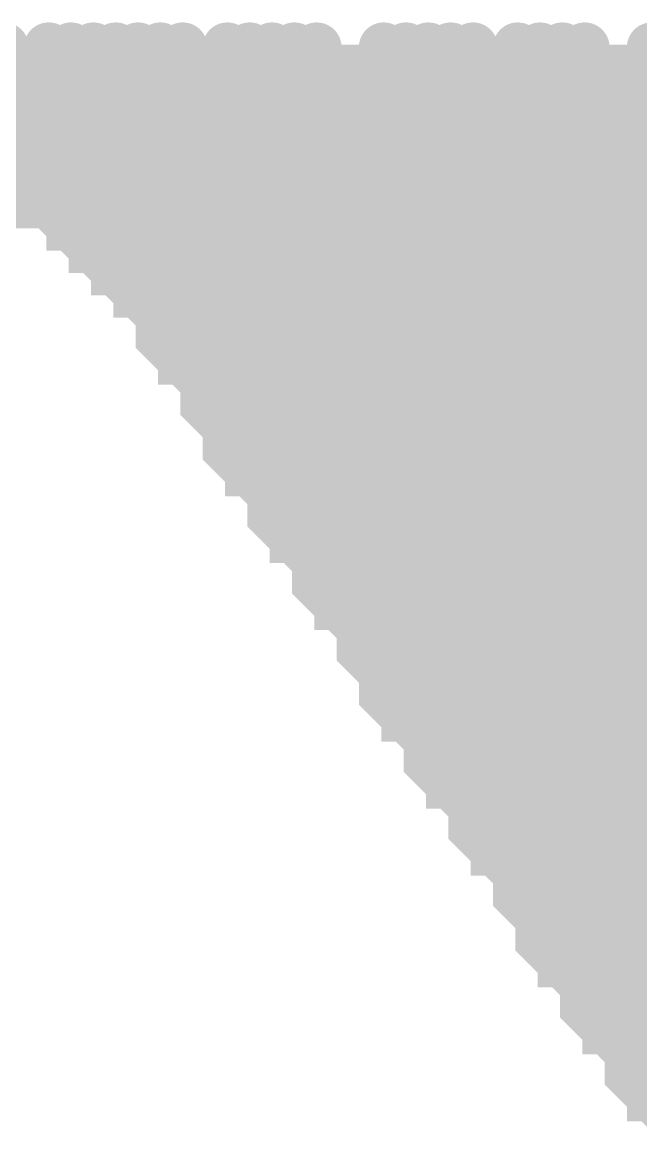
# Model space of a CAD drawing. Extents: x -0.1 to 65.1, y -1.2 to 30.1.
# Drawn here: x 31.274 to 31.59, y 6.459 to 7.033 of the extents above; entities that cross this region are included whole.
import ezdxf

# ---------------------------------------------------------------- set-up
doc = ezdxf.new("R2010")
doc.units = 0
doc.header["$MEASUREMENT"] = 0
doc.layers.get('0').update_dxf_attribs({"linetype": 'CONTINUOUS'})
doc.layers.add('2D_LINE_126', color=7, linetype='CONTINUOUS')

# ---------------------------------------------------------------- blocks, each defined once
blk = doc.blocks.new('SMOOTH_0$0254')
at = {"const_width": 0.0127}
blk.add_lwpolyline([(-0.00635, 0, 1), (0.00635, 0, 1)], format="xyb", close=True, dxfattribs=at)
blk = doc.blocks.new('DRAWING_63')
at = {"layer": '2D_LINE_126', "const_width": 0.0254}
for points in [[(0.9144, -0.48006), (0.9144, -0.49149), (0.9144, -0.50292), (0.9144, -0.51435), (0.9144, -0.52578), (0.9144, -0.53721), (0.9144, -0.54864), (0.92583, -0.56007), (0.93726, -0.56007), (0.94869, -0.5715), (0.96012, -0.58293), (0.97155, -0.59436), (0.98298, -0.60579), (0.99441, -0.61722), (1.00584, -0.61722), (1.01727, -0.61722), (1.0287, -0.61722), (1.04013, -0.61722), (1.05156, -0.61722), (1.06299, -0.61722), (1.07442, -0.61722), (1.08585, -0.61722), (1.09728, -0.61722), (1.10871, -0.61722), (1.12014, -0.61722), (1.13157, -0.61722), (1.143, -0.61722), (1.15443, -0.61722), (1.16586, -0.61722), (1.17729, -0.61722), (1.18872, -0.61722), (1.20015, -0.61722), (1.21158, -0.61722), (1.22301, -0.61722), (1.23444, -0.61722), (1.24587, -0.61722), (1.2573, -0.61722)], [(0.92583, -0.56007), (0.92583, -0.54864), (0.92583, -0.53721), (0.92583, -0.52578), (0.92583, -0.51435), (0.92583, -0.50292), (0.92583, -0.49149), (0.92583, -0.48006)], [(0.93726, -0.48006), (0.93726, -0.49149), (0.93726, -0.50292), (0.93726, -0.51435), (0.93726, -0.52578), (0.93726, -0.53721), (0.93726, -0.54864), (0.93726, -0.56007), (0.94869, -0.56007), (0.96012, -0.56007), (0.97155, -0.56007), (0.98298, -0.56007), (0.99441, -0.56007), (1.00584, -0.56007), (1.01727, -0.56007), (1.0287, -0.56007), (1.04013, -0.56007), (1.05156, -0.56007), (1.06299, -0.56007), (1.07442, -0.56007), (1.08585, -0.56007), (1.09728, -0.56007), (1.10871, -0.56007), (1.12014, -0.56007), (1.13157, -0.56007), (1.143, -0.56007), (1.15443, -0.56007), (1.16586, -0.56007), (1.17729, -0.56007), (1.18872, -0.56007), (1.20015, -0.56007), (1.21158, -0.56007), (1.22301, -0.56007), (1.23444, -0.56007), (1.24587, -0.56007), (1.2573, -0.56007)], [(0.94869, -0.48006), (0.94869, -0.49149), (0.94869, -0.50292), (0.94869, -0.51435), (0.94869, -0.52578), (0.94869, -0.53721), (0.94869, -0.54864), (0.94869, -0.56007), (0.94869, -0.5715), (0.96012, -0.5715), (0.97155, -0.5715), (0.98298, -0.5715), (0.99441, -0.5715), (1.00584, -0.5715), (1.01727, -0.5715), (1.0287, -0.5715), (1.04013, -0.5715), (1.05156, -0.5715), (1.06299, -0.5715), (1.07442, -0.5715), (1.08585, -0.5715), (1.09728, -0.5715), (1.10871, -0.5715), (1.12014, -0.5715), (1.13157, -0.5715), (1.143, -0.5715), (1.15443, -0.5715), (1.16586, -0.5715), (1.17729, -0.5715), (1.18872, -0.5715), (1.20015, -0.5715), (1.21158, -0.5715), (1.22301, -0.5715), (1.23444, -0.5715), (1.24587, -0.5715), (1.2573, -0.5715)], [(0.96012, -0.48006), (0.96012, -0.49149), (0.96012, -0.50292), (0.96012, -0.51435), (0.96012, -0.52578), (0.96012, -0.53721), (0.96012, -0.54864), (0.96012, -0.56007), (0.96012, -0.5715), (0.96012, -0.58293), (0.97155, -0.58293), (0.98298, -0.58293), (0.99441, -0.58293), (1.00584, -0.58293), (1.01727, -0.58293), (1.0287, -0.58293), (1.04013, -0.58293), (1.05156, -0.58293), (1.06299, -0.58293), (1.07442, -0.58293), (1.08585, -0.58293), (1.09728, -0.58293), (1.10871, -0.58293), (1.12014, -0.58293), (1.13157, -0.58293), (1.143, -0.58293), (1.15443, -0.58293), (1.16586, -0.58293), (1.17729, -0.58293), (1.18872, -0.58293), (1.20015, -0.58293), (1.21158, -0.58293), (1.22301, -0.58293), (1.23444, -0.58293), (1.24587, -0.58293), (1.2573, -0.58293)], [(0.97155, -0.48006), (0.97155, -0.49149), (0.97155, -0.50292), (0.97155, -0.51435), (0.97155, -0.52578), (0.97155, -0.53721), (0.97155, -0.54864), (0.97155, -0.56007), (0.97155, -0.5715), (0.97155, -0.58293), (0.97155, -0.59436), (0.98298, -0.59436), (0.99441, -0.59436), (1.00584, -0.59436), (1.01727, -0.59436), (1.0287, -0.59436), (1.04013, -0.59436), (1.05156, -0.59436), (1.06299, -0.59436), (1.07442, -0.59436), (1.08585, -0.59436), (1.09728, -0.59436), (1.10871, -0.59436), (1.12014, -0.59436), (1.13157, -0.59436), (1.143, -0.59436), (1.15443, -0.59436), (1.16586, -0.59436), (1.17729, -0.59436), (1.18872, -0.59436), (1.20015, -0.59436), (1.21158, -0.59436), (1.22301, -0.59436), (1.23444, -0.59436), (1.24587, -0.59436), (1.2573, -0.59436)], [(0.98298, -0.48006), (0.98298, -0.49149), (0.98298, -0.50292), (0.98298, -0.51435), (0.98298, -0.52578), (0.98298, -0.53721), (0.98298, -0.54864), (0.98298, -0.56007), (0.98298, -0.5715), (0.98298, -0.58293), (0.98298, -0.59436), (0.98298, -0.60579), (0.99441, -0.60579), (1.00584, -0.60579), (1.01727, -0.60579), (1.0287, -0.60579), (1.04013, -0.60579), (1.05156, -0.60579), (1.06299, -0.60579), (1.07442, -0.60579), (1.08585, -0.60579), (1.09728, -0.60579), (1.10871, -0.60579), (1.12014, -0.60579), (1.13157, -0.60579), (1.143, -0.60579), (1.15443, -0.60579), (1.16586, -0.60579), (1.17729, -0.60579), (1.18872, -0.60579), (1.20015, -0.60579), (1.21158, -0.60579), (1.22301, -0.60579), (1.23444, -0.60579), (1.24587, -0.60579), (1.2573, -0.60579)], [(0.99441, -0.62865), (1.00584, -0.62865), (1.01727, -0.62865), (1.0287, -0.62865), (1.04013, -0.62865), (1.05156, -0.62865), (1.06299, -0.62865), (1.07442, -0.62865), (1.08585, -0.62865), (1.09728, -0.62865), (1.10871, -0.62865), (1.12014, -0.62865), (1.13157, -0.62865), (1.143, -0.62865), (1.15443, -0.62865), (1.16586, -0.62865), (1.17729, -0.62865), (1.18872, -0.62865), (1.20015, -0.62865), (1.21158, -0.62865), (1.22301, -0.62865), (1.23444, -0.62865), (1.24587, -0.62865), (1.2573, -0.62865)], [(0.99441, -0.48006), (0.99441, -0.49149), (0.99441, -0.50292), (0.99441, -0.51435), (0.99441, -0.52578), (0.99441, -0.53721), (0.99441, -0.54864), (0.99441, -0.56007), (0.99441, -0.5715), (0.99441, -0.58293), (0.99441, -0.59436), (0.99441, -0.60579), (0.99441, -0.61722), (0.99441, -0.62865), (1.00584, -0.64008), (1.01727, -0.65151), (1.0287, -0.65151), (1.04013, -0.65151), (1.05156, -0.65151), (1.06299, -0.65151), (1.07442, -0.65151), (1.08585, -0.65151), (1.09728, -0.65151), (1.10871, -0.65151), (1.12014, -0.65151), (1.13157, -0.65151), (1.143, -0.65151), (1.15443, -0.65151), (1.16586, -0.65151), (1.17729, -0.65151), (1.18872, -0.65151), (1.20015, -0.65151), (1.21158, -0.65151), (1.22301, -0.65151), (1.23444, -0.65151), (1.24587, -0.65151), (1.2573, -0.65151)], [(1.00584, -0.48006), (1.00584, -0.49149), (1.00584, -0.50292), (1.00584, -0.51435), (1.00584, -0.52578), (1.00584, -0.53721), (1.00584, -0.54864), (1.00584, -0.56007), (1.00584, -0.5715), (1.00584, -0.58293), (1.00584, -0.59436), (1.00584, -0.60579), (1.00584, -0.61722), (1.00584, -0.62865), (1.00584, -0.64008), (1.01727, -0.64008), (1.0287, -0.64008), (1.04013, -0.64008), (1.05156, -0.64008), (1.06299, -0.64008), (1.07442, -0.64008), (1.08585, -0.64008), (1.09728, -0.64008), (1.10871, -0.64008), (1.12014, -0.64008), (1.13157, -0.64008), (1.143, -0.64008), (1.15443, -0.64008), (1.16586, -0.64008), (1.17729, -0.64008), (1.18872, -0.64008), (1.20015, -0.64008), (1.21158, -0.64008), (1.22301, -0.64008), (1.23444, -0.64008), (1.24587, -0.64008), (1.2573, -0.64008)], [(1.01727, -0.66294), (1.0287, -0.66294), (1.04013, -0.66294), (1.05156, -0.66294), (1.06299, -0.66294), (1.07442, -0.66294), (1.08585, -0.66294), (1.09728, -0.66294), (1.10871, -0.66294), (1.12014, -0.66294), (1.13157, -0.66294), (1.143, -0.66294), (1.15443, -0.66294), (1.16586, -0.66294), (1.17729, -0.66294), (1.18872, -0.66294), (1.20015, -0.66294), (1.21158, -0.66294), (1.22301, -0.66294), (1.23444, -0.66294), (1.24587, -0.66294), (1.2573, -0.66294)], [(1.2573, -0.67437), (1.24587, -0.67437), (1.23444, -0.67437), (1.22301, -0.67437), (1.21158, -0.67437), (1.20015, -0.67437), (1.18872, -0.67437), (1.17729, -0.67437), (1.16586, -0.67437), (1.15443, -0.67437), (1.143, -0.67437), (1.13157, -0.67437), (1.12014, -0.67437), (1.10871, -0.67437), (1.09728, -0.67437), (1.08585, -0.67437), (1.07442, -0.67437), (1.06299, -0.67437), (1.05156, -0.67437), (1.04013, -0.67437), (1.0287, -0.67437), (1.01727, -0.66294), (1.01727, -0.65151), (1.01727, -0.64008), (1.01727, -0.62865), (1.01727, -0.61722), (1.01727, -0.60579), (1.01727, -0.59436), (1.01727, -0.58293), (1.01727, -0.5715), (1.01727, -0.56007), (1.01727, -0.54864), (1.01727, -0.53721), (1.01727, -0.52578), (1.01727, -0.51435), (1.01727, -0.50292), (1.01727, -0.49149), (1.01727, -0.48006)], [(1.0287, -0.6858), (1.04013, -0.6858), (1.05156, -0.6858), (1.06299, -0.6858), (1.07442, -0.6858), (1.08585, -0.6858), (1.09728, -0.6858), (1.10871, -0.6858), (1.12014, -0.6858), (1.13157, -0.6858), (1.143, -0.6858), (1.15443, -0.6858), (1.16586, -0.6858), (1.17729, -0.6858), (1.18872, -0.6858), (1.20015, -0.6858), (1.21158, -0.6858), (1.22301, -0.6858), (1.23444, -0.6858), (1.24587, -0.6858), (1.2573, -0.6858)], [(1.0287, -0.48006), (1.0287, -0.49149), (1.0287, -0.50292), (1.0287, -0.51435), (1.0287, -0.52578), (1.0287, -0.53721), (1.0287, -0.54864), (1.0287, -0.56007), (1.0287, -0.5715), (1.0287, -0.58293), (1.0287, -0.59436), (1.0287, -0.60579), (1.0287, -0.61722), (1.0287, -0.62865), (1.0287, -0.64008), (1.0287, -0.65151), (1.0287, -0.66294), (1.0287, -0.67437), (1.0287, -0.6858), (1.04013, -0.69723), (1.05156, -0.70866), (1.06299, -0.70866), (1.07442, -0.70866), (1.08585, -0.70866), (1.09728, -0.70866), (1.10871, -0.70866), (1.12014, -0.70866), (1.13157, -0.70866), (1.143, -0.70866), (1.15443, -0.70866), (1.16586, -0.70866), (1.17729, -0.70866), (1.18872, -0.70866), (1.20015, -0.70866), (1.21158, -0.70866), (1.22301, -0.70866), (1.23444, -0.70866), (1.24587, -0.70866), (1.2573, -0.70866)], [(1.04013, -0.48006), (1.04013, -0.49149), (1.04013, -0.50292), (1.04013, -0.51435), (1.04013, -0.52578), (1.04013, -0.53721), (1.04013, -0.54864), (1.04013, -0.56007), (1.04013, -0.5715), (1.04013, -0.58293), (1.04013, -0.59436), (1.04013, -0.60579), (1.04013, -0.61722), (1.04013, -0.62865), (1.04013, -0.64008), (1.04013, -0.65151), (1.04013, -0.66294), (1.04013, -0.67437), (1.04013, -0.6858), (1.04013, -0.69723), (1.05156, -0.69723), (1.06299, -0.69723), (1.07442, -0.69723), (1.08585, -0.69723), (1.09728, -0.69723), (1.10871, -0.69723), (1.12014, -0.69723), (1.13157, -0.69723), (1.143, -0.69723), (1.15443, -0.69723), (1.16586, -0.69723), (1.17729, -0.69723), (1.18872, -0.69723), (1.20015, -0.69723), (1.21158, -0.69723), (1.22301, -0.69723), (1.23444, -0.69723), (1.24587, -0.69723), (1.2573, -0.69723)], [(1.05156, -0.48006), (1.05156, -0.49149), (1.05156, -0.50292), (1.05156, -0.51435), (1.05156, -0.52578), (1.05156, -0.53721), (1.05156, -0.54864), (1.05156, -0.56007), (1.05156, -0.5715), (1.05156, -0.58293), (1.05156, -0.59436), (1.05156, -0.60579), (1.05156, -0.61722), (1.05156, -0.62865), (1.05156, -0.64008), (1.05156, -0.65151), (1.05156, -0.66294), (1.05156, -0.67437), (1.05156, -0.6858), (1.05156, -0.69723), (1.05156, -0.70866), (1.05156, -0.72009), (1.06299, -0.73152), (1.07442, -0.74295), (1.08585, -0.74295), (1.09728, -0.74295), (1.10871, -0.74295), (1.12014, -0.74295), (1.13157, -0.74295), (1.143, -0.74295), (1.15443, -0.74295), (1.16586, -0.74295), (1.17729, -0.74295), (1.18872, -0.74295), (1.20015, -0.74295), (1.21158, -0.74295), (1.22301, -0.74295), (1.23444, -0.74295), (1.24587, -0.74295), (1.2573, -0.74295)], [(1.06299, -0.48006), (1.06299, -0.49149), (1.06299, -0.50292), (1.06299, -0.51435), (1.06299, -0.52578), (1.06299, -0.53721), (1.06299, -0.54864), (1.06299, -0.56007), (1.06299, -0.5715), (1.06299, -0.58293), (1.06299, -0.59436), (1.06299, -0.60579), (1.06299, -0.61722), (1.06299, -0.62865), (1.06299, -0.64008), (1.06299, -0.65151), (1.06299, -0.66294), (1.06299, -0.67437), (1.06299, -0.6858), (1.06299, -0.69723), (1.06299, -0.70866), (1.06299, -0.72009), (1.06299, -0.73152), (1.07442, -0.73152), (1.08585, -0.73152), (1.09728, -0.73152), (1.10871, -0.73152), (1.12014, -0.73152), (1.13157, -0.73152), (1.143, -0.73152), (1.15443, -0.73152), (1.16586, -0.73152), (1.17729, -0.73152), (1.18872, -0.73152), (1.20015, -0.73152), (1.21158, -0.73152), (1.22301, -0.73152), (1.23444, -0.73152), (1.24587, -0.73152), (1.2573, -0.73152)], [(1.07442, -0.75438), (1.08585, -0.75438), (1.09728, -0.75438), (1.10871, -0.75438), (1.12014, -0.75438), (1.13157, -0.75438), (1.143, -0.75438), (1.15443, -0.75438), (1.16586, -0.75438), (1.17729, -0.75438), (1.18872, -0.75438), (1.20015, -0.75438), (1.21158, -0.75438), (1.22301, -0.75438), (1.23444, -0.75438), (1.24587, -0.75438), (1.2573, -0.75438)], [(1.07442, -0.48006), (1.07442, -0.49149), (1.07442, -0.50292), (1.07442, -0.51435), (1.07442, -0.52578), (1.07442, -0.53721), (1.07442, -0.54864), (1.07442, -0.56007), (1.07442, -0.5715), (1.07442, -0.58293), (1.07442, -0.59436), (1.07442, -0.60579), (1.07442, -0.61722), (1.07442, -0.62865), (1.07442, -0.64008), (1.07442, -0.65151), (1.07442, -0.66294), (1.07442, -0.67437), (1.07442, -0.6858), (1.07442, -0.69723), (1.07442, -0.70866), (1.07442, -0.72009), (1.07442, -0.73152), (1.07442, -0.74295), (1.07442, -0.75438), (1.08585, -0.76581), (1.09728, -0.77724), (1.10871, -0.77724), (1.12014, -0.77724), (1.13157, -0.77724), (1.143, -0.77724), (1.15443, -0.77724), (1.16586, -0.77724), (1.17729, -0.77724), (1.18872, -0.77724), (1.20015, -0.77724), (1.21158, -0.77724), (1.22301, -0.77724), (1.23444, -0.77724), (1.24587, -0.77724), (1.2573, -0.77724)], [(1.2573, -0.76581), (1.24587, -0.76581), (1.23444, -0.76581), (1.22301, -0.76581), (1.21158, -0.76581), (1.20015, -0.76581), (1.18872, -0.76581), (1.17729, -0.76581), (1.16586, -0.76581), (1.15443, -0.76581), (1.143, -0.76581), (1.13157, -0.76581), (1.12014, -0.76581), (1.10871, -0.76581), (1.09728, -0.76581), (1.08585, -0.76581), (1.08585, -0.75438), (1.08585, -0.74295), (1.08585, -0.73152), (1.08585, -0.72009), (1.08585, -0.70866), (1.08585, -0.69723), (1.08585, -0.6858), (1.08585, -0.67437), (1.08585, -0.66294), (1.08585, -0.65151), (1.08585, -0.64008), (1.08585, -0.62865), (1.08585, -0.61722), (1.08585, -0.60579), (1.08585, -0.59436), (1.08585, -0.58293), (1.08585, -0.5715), (1.08585, -0.56007), (1.08585, -0.54864), (1.08585, -0.53721), (1.08585, -0.52578), (1.08585, -0.51435), (1.08585, -0.50292), (1.08585, -0.49149), (1.08585, -0.48006)], [(1.09728, -0.78867), (1.10871, -0.78867), (1.12014, -0.78867), (1.13157, -0.78867), (1.143, -0.78867), (1.15443, -0.78867), (1.16586, -0.78867), (1.17729, -0.78867), (1.18872, -0.78867), (1.20015, -0.78867), (1.21158, -0.78867), (1.22301, -0.78867), (1.23444, -0.78867), (1.24587, -0.78867), (1.2573, -0.78867)], [(1.2573, -0.8001), (1.24587, -0.8001), (1.23444, -0.8001), (1.22301, -0.8001), (1.21158, -0.8001), (1.20015, -0.8001), (1.18872, -0.8001), (1.17729, -0.8001), (1.16586, -0.8001), (1.15443, -0.8001), (1.143, -0.8001), (1.13157, -0.8001), (1.12014, -0.8001), (1.10871, -0.8001), (1.09728, -0.78867), (1.09728, -0.77724), (1.09728, -0.76581), (1.09728, -0.75438), (1.09728, -0.74295), (1.09728, -0.73152), (1.09728, -0.72009), (1.09728, -0.70866), (1.09728, -0.69723), (1.09728, -0.6858), (1.09728, -0.67437), (1.09728, -0.66294), (1.09728, -0.65151), (1.09728, -0.64008), (1.09728, -0.62865), (1.09728, -0.61722), (1.09728, -0.60579), (1.09728, -0.59436), (1.09728, -0.58293), (1.09728, -0.5715), (1.09728, -0.56007), (1.09728, -0.54864), (1.09728, -0.53721), (1.09728, -0.52578), (1.09728, -0.51435), (1.09728, -0.50292), (1.09728, -0.49149), (1.09728, -0.48006)], [(1.10871, -0.81153), (1.12014, -0.81153), (1.13157, -0.81153), (1.143, -0.81153), (1.15443, -0.81153), (1.16586, -0.81153), (1.17729, -0.81153), (1.18872, -0.81153), (1.20015, -0.81153), (1.21158, -0.81153), (1.22301, -0.81153), (1.23444, -0.81153), (1.24587, -0.81153), (1.2573, -0.81153)], [(1.10871, -0.48006), (1.10871, -0.49149), (1.10871, -0.50292), (1.10871, -0.51435), (1.10871, -0.52578), (1.10871, -0.53721), (1.10871, -0.54864), (1.10871, -0.56007), (1.10871, -0.5715), (1.10871, -0.58293), (1.10871, -0.59436), (1.10871, -0.60579), (1.10871, -0.61722), (1.10871, -0.62865), (1.10871, -0.64008), (1.10871, -0.65151), (1.10871, -0.66294), (1.10871, -0.67437), (1.10871, -0.6858), (1.10871, -0.69723), (1.10871, -0.70866), (1.10871, -0.72009), (1.10871, -0.73152), (1.10871, -0.74295), (1.10871, -0.75438), (1.10871, -0.76581), (1.10871, -0.77724), (1.10871, -0.78867), (1.10871, -0.8001), (1.10871, -0.81153), (1.12014, -0.82296), (1.13157, -0.83439), (1.143, -0.83439), (1.15443, -0.83439), (1.16586, -0.83439), (1.17729, -0.83439), (1.18872, -0.83439), (1.20015, -0.83439), (1.21158, -0.83439), (1.22301, -0.83439), (1.23444, -0.83439), (1.24587, -0.83439), (1.2573, -0.83439)], [(1.12014, -0.48006), (1.12014, -0.49149), (1.12014, -0.50292), (1.12014, -0.51435), (1.12014, -0.52578), (1.12014, -0.53721), (1.12014, -0.54864), (1.12014, -0.56007), (1.12014, -0.5715), (1.12014, -0.58293), (1.12014, -0.59436), (1.12014, -0.60579), (1.12014, -0.61722), (1.12014, -0.62865), (1.12014, -0.64008), (1.12014, -0.65151), (1.12014, -0.66294), (1.12014, -0.67437), (1.12014, -0.6858), (1.12014, -0.69723), (1.12014, -0.70866), (1.12014, -0.72009), (1.12014, -0.73152), (1.12014, -0.74295), (1.12014, -0.75438), (1.12014, -0.76581), (1.12014, -0.77724), (1.12014, -0.78867), (1.12014, -0.8001), (1.12014, -0.81153), (1.12014, -0.82296), (1.13157, -0.82296), (1.143, -0.82296), (1.15443, -0.82296), (1.16586, -0.82296), (1.17729, -0.82296), (1.18872, -0.82296), (1.20015, -0.82296), (1.21158, -0.82296), (1.22301, -0.82296), (1.23444, -0.82296), (1.24587, -0.82296), (1.2573, -0.82296)], [(1.13157, -0.48006), (1.13157, -0.49149), (1.13157, -0.50292), (1.13157, -0.51435), (1.13157, -0.52578), (1.13157, -0.53721), (1.13157, -0.54864), (1.13157, -0.56007), (1.13157, -0.5715), (1.13157, -0.58293), (1.13157, -0.59436), (1.13157, -0.60579), (1.13157, -0.61722), (1.13157, -0.62865), (1.13157, -0.64008), (1.13157, -0.65151), (1.13157, -0.66294), (1.13157, -0.67437), (1.13157, -0.6858), (1.13157, -0.69723), (1.13157, -0.70866), (1.13157, -0.72009), (1.13157, -0.73152), (1.13157, -0.74295), (1.13157, -0.75438), (1.13157, -0.76581), (1.13157, -0.77724), (1.13157, -0.78867), (1.13157, -0.8001), (1.13157, -0.81153), (1.13157, -0.82296), (1.13157, -0.83439), (1.13157, -0.84582), (1.143, -0.85725), (1.15443, -0.86868), (1.16586, -0.86868), (1.17729, -0.86868), (1.18872, -0.86868), (1.20015, -0.86868), (1.21158, -0.86868), (1.22301, -0.86868), (1.23444, -0.86868), (1.24587, -0.86868), (1.2573, -0.86868)], [(1.143, -0.48006), (1.143, -0.49149), (1.143, -0.50292), (1.143, -0.51435), (1.143, -0.52578), (1.143, -0.53721), (1.143, -0.54864), (1.143, -0.56007), (1.143, -0.5715), (1.143, -0.58293), (1.143, -0.59436), (1.143, -0.60579), (1.143, -0.61722), (1.143, -0.62865), (1.143, -0.64008), (1.143, -0.65151), (1.143, -0.66294), (1.143, -0.67437), (1.143, -0.6858), (1.143, -0.69723), (1.143, -0.70866), (1.143, -0.72009), (1.143, -0.73152), (1.143, -0.74295), (1.143, -0.75438), (1.143, -0.76581), (1.143, -0.77724), (1.143, -0.78867), (1.143, -0.8001), (1.143, -0.81153), (1.143, -0.82296), (1.143, -0.83439), (1.143, -0.84582), (1.143, -0.85725), (1.15443, -0.85725), (1.16586, -0.85725), (1.17729, -0.85725), (1.18872, -0.85725), (1.20015, -0.85725), (1.21158, -0.85725), (1.22301, -0.85725), (1.23444, -0.85725), (1.24587, -0.85725), (1.2573, -0.85725)], [(1.15443, -0.88011), (1.16586, -0.88011), (1.17729, -0.88011), (1.18872, -0.88011), (1.20015, -0.88011), (1.21158, -0.88011), (1.22301, -0.88011), (1.23444, -0.88011), (1.24587, -0.88011), (1.2573, -0.88011)], [(1.15443, -0.48006), (1.15443, -0.49149), (1.15443, -0.50292), (1.15443, -0.51435), (1.15443, -0.52578), (1.15443, -0.53721), (1.15443, -0.54864), (1.15443, -0.56007), (1.15443, -0.5715), (1.15443, -0.58293), (1.15443, -0.59436), (1.15443, -0.60579), (1.15443, -0.61722), (1.15443, -0.62865), (1.15443, -0.64008), (1.15443, -0.65151), (1.15443, -0.66294), (1.15443, -0.67437), (1.15443, -0.6858), (1.15443, -0.69723), (1.15443, -0.70866), (1.15443, -0.72009), (1.15443, -0.73152), (1.15443, -0.74295), (1.15443, -0.75438), (1.15443, -0.76581), (1.15443, -0.77724), (1.15443, -0.78867), (1.15443, -0.8001), (1.15443, -0.81153), (1.15443, -0.82296), (1.15443, -0.83439), (1.15443, -0.84582), (1.15443, -0.85725), (1.15443, -0.86868), (1.15443, -0.88011), (1.16586, -0.89154), (1.17729, -0.90297), (1.18872, -0.90297), (1.20015, -0.90297), (1.21158, -0.90297), (1.22301, -0.90297), (1.23444, -0.90297), (1.24587, -0.90297), (1.2573, -0.90297)], [(1.2573, -0.89154), (1.24587, -0.89154), (1.23444, -0.89154), (1.22301, -0.89154), (1.21158, -0.89154), (1.20015, -0.89154), (1.18872, -0.89154), (1.17729, -0.89154), (1.16586, -0.89154), (1.16586, -0.88011), (1.16586, -0.86868), (1.16586, -0.85725), (1.16586, -0.84582), (1.16586, -0.83439), (1.16586, -0.82296), (1.16586, -0.81153), (1.16586, -0.8001), (1.16586, -0.78867), (1.16586, -0.77724), (1.16586, -0.76581), (1.16586, -0.75438), (1.16586, -0.74295), (1.16586, -0.73152), (1.16586, -0.72009), (1.16586, -0.70866), (1.16586, -0.69723), (1.16586, -0.6858), (1.16586, -0.67437), (1.16586, -0.66294), (1.16586, -0.65151), (1.16586, -0.64008), (1.16586, -0.62865), (1.16586, -0.61722), (1.16586, -0.60579), (1.16586, -0.59436), (1.16586, -0.58293), (1.16586, -0.5715), (1.16586, -0.56007), (1.16586, -0.54864), (1.16586, -0.53721), (1.16586, -0.52578), (1.16586, -0.51435), (1.16586, -0.50292), (1.16586, -0.49149), (1.16586, -0.48006)], [(1.17729, -0.9144), (1.18872, -0.9144), (1.20015, -0.9144), (1.21158, -0.9144), (1.22301, -0.9144), (1.23444, -0.9144), (1.24587, -0.9144), (1.2573, -0.9144)], [(1.17729, -0.48006), (1.17729, -0.49149), (1.17729, -0.50292), (1.17729, -0.51435), (1.17729, -0.52578), (1.17729, -0.53721), (1.17729, -0.54864), (1.17729, -0.56007), (1.17729, -0.5715), (1.17729, -0.58293), (1.17729, -0.59436), (1.17729, -0.60579), (1.17729, -0.61722), (1.17729, -0.62865), (1.17729, -0.64008), (1.17729, -0.65151), (1.17729, -0.66294), (1.17729, -0.67437), (1.17729, -0.6858), (1.17729, -0.69723), (1.17729, -0.70866), (1.17729, -0.72009), (1.17729, -0.73152), (1.17729, -0.74295), (1.17729, -0.75438), (1.17729, -0.76581), (1.17729, -0.77724), (1.17729, -0.78867), (1.17729, -0.8001), (1.17729, -0.81153), (1.17729, -0.82296), (1.17729, -0.83439), (1.17729, -0.84582), (1.17729, -0.85725), (1.17729, -0.86868), (1.17729, -0.88011), (1.17729, -0.89154), (1.17729, -0.90297), (1.17729, -0.9144), (1.18872, -0.92583), (1.20015, -0.92583), (1.21158, -0.92583), (1.22301, -0.92583), (1.23444, -0.92583), (1.24587, -0.92583), (1.2573, -0.92583)], [(1.18872, -0.48006), (1.18872, -0.49149), (1.18872, -0.50292), (1.18872, -0.51435), (1.18872, -0.52578), (1.18872, -0.53721), (1.18872, -0.54864), (1.18872, -0.56007), (1.18872, -0.5715), (1.18872, -0.58293), (1.18872, -0.59436), (1.18872, -0.60579), (1.18872, -0.61722), (1.18872, -0.62865), (1.18872, -0.64008), (1.18872, -0.65151), (1.18872, -0.66294), (1.18872, -0.67437), (1.18872, -0.6858), (1.18872, -0.69723), (1.18872, -0.70866), (1.18872, -0.72009), (1.18872, -0.73152), (1.18872, -0.74295), (1.18872, -0.75438), (1.18872, -0.76581), (1.18872, -0.77724), (1.18872, -0.78867), (1.18872, -0.8001), (1.18872, -0.81153), (1.18872, -0.82296), (1.18872, -0.83439), (1.18872, -0.84582), (1.18872, -0.85725), (1.18872, -0.86868), (1.18872, -0.88011), (1.18872, -0.89154), (1.18872, -0.90297), (1.18872, -0.9144), (1.18872, -0.92583), (1.18872, -0.93726), (1.20015, -0.94869), (1.21158, -0.96012), (1.22301, -0.96012), (1.23444, -0.96012), (1.24587, -0.96012), (1.2573, -0.96012)], [(1.20015, -0.48006), (1.20015, -0.49149), (1.20015, -0.50292), (1.20015, -0.51435), (1.20015, -0.52578), (1.20015, -0.53721), (1.20015, -0.54864), (1.20015, -0.56007), (1.20015, -0.5715), (1.20015, -0.58293), (1.20015, -0.59436), (1.20015, -0.60579), (1.20015, -0.61722), (1.20015, -0.62865), (1.20015, -0.64008), (1.20015, -0.65151), (1.20015, -0.66294), (1.20015, -0.67437), (1.20015, -0.6858), (1.20015, -0.69723), (1.20015, -0.70866), (1.20015, -0.72009), (1.20015, -0.73152), (1.20015, -0.74295), (1.20015, -0.75438), (1.20015, -0.76581), (1.20015, -0.77724), (1.20015, -0.78867), (1.20015, -0.8001), (1.20015, -0.81153), (1.20015, -0.82296), (1.20015, -0.83439), (1.20015, -0.84582), (1.20015, -0.85725), (1.20015, -0.86868), (1.20015, -0.88011), (1.20015, -0.89154), (1.20015, -0.90297), (1.20015, -0.9144), (1.20015, -0.92583), (1.20015, -0.93726), (1.20015, -0.94869), (1.21158, -0.94869), (1.22301, -0.94869), (1.23444, -0.94869), (1.24587, -0.94869), (1.2573, -0.94869)], [(1.21158, -0.97155), (1.22301, -0.97155), (1.23444, -0.97155), (1.24587, -0.97155), (1.2573, -0.97155)], [(1.21158, -0.48006), (1.21158, -0.49149), (1.21158, -0.50292), (1.21158, -0.51435), (1.21158, -0.52578), (1.21158, -0.53721), (1.21158, -0.54864), (1.21158, -0.56007), (1.21158, -0.5715), (1.21158, -0.58293), (1.21158, -0.59436), (1.21158, -0.60579), (1.21158, -0.61722), (1.21158, -0.62865), (1.21158, -0.64008), (1.21158, -0.65151), (1.21158, -0.66294), (1.21158, -0.67437), (1.21158, -0.6858), (1.21158, -0.69723), (1.21158, -0.70866), (1.21158, -0.72009), (1.21158, -0.73152), (1.21158, -0.74295), (1.21158, -0.75438), (1.21158, -0.76581), (1.21158, -0.77724), (1.21158, -0.78867), (1.21158, -0.8001), (1.21158, -0.81153), (1.21158, -0.82296), (1.21158, -0.83439), (1.21158, -0.84582), (1.21158, -0.85725), (1.21158, -0.86868), (1.21158, -0.88011), (1.21158, -0.89154), (1.21158, -0.90297), (1.21158, -0.9144), (1.21158, -0.92583), (1.21158, -0.93726), (1.21158, -0.94869), (1.21158, -0.96012), (1.21158, -0.97155), (1.22301, -0.98298), (1.23444, -0.99441), (1.24587, -0.99441), (1.2573, -0.99441)], [(1.2573, -0.98298), (1.24587, -0.98298), (1.23444, -0.98298), (1.22301, -0.98298), (1.22301, -0.97155), (1.22301, -0.96012), (1.22301, -0.94869), (1.22301, -0.93726), (1.22301, -0.92583), (1.22301, -0.9144), (1.22301, -0.90297), (1.22301, -0.89154), (1.22301, -0.88011), (1.22301, -0.86868), (1.22301, -0.85725), (1.22301, -0.84582), (1.22301, -0.83439), (1.22301, -0.82296), (1.22301, -0.81153), (1.22301, -0.8001), (1.22301, -0.78867), (1.22301, -0.77724), (1.22301, -0.76581), (1.22301, -0.75438), (1.22301, -0.74295), (1.22301, -0.73152), (1.22301, -0.72009), (1.22301, -0.70866), (1.22301, -0.69723), (1.22301, -0.6858), (1.22301, -0.67437), (1.22301, -0.66294), (1.22301, -0.65151), (1.22301, -0.64008), (1.22301, -0.62865), (1.22301, -0.61722), (1.22301, -0.60579), (1.22301, -0.59436), (1.22301, -0.58293), (1.22301, -0.5715), (1.22301, -0.56007), (1.22301, -0.54864), (1.22301, -0.53721), (1.22301, -0.52578), (1.22301, -0.51435), (1.22301, -0.50292), (1.22301, -0.49149), (1.22301, -0.48006)], [(1.23444, -1.00584), (1.24587, -1.00584), (1.2573, -1.00584)], [(1.2573, -1.0287), (1.24587, -1.01727), (1.23444, -1.00584), (1.23444, -0.99441), (1.23444, -0.98298), (1.23444, -0.97155), (1.23444, -0.96012), (1.23444, -0.94869), (1.23444, -0.93726), (1.23444, -0.92583), (1.23444, -0.9144), (1.23444, -0.90297), (1.23444, -0.89154), (1.23444, -0.88011), (1.23444, -0.86868), (1.23444, -0.85725), (1.23444, -0.84582), (1.23444, -0.83439), (1.23444, -0.82296), (1.23444, -0.81153), (1.23444, -0.8001), (1.23444, -0.78867), (1.23444, -0.77724), (1.23444, -0.76581), (1.23444, -0.75438), (1.23444, -0.74295), (1.23444, -0.73152), (1.23444, -0.72009), (1.23444, -0.70866), (1.23444, -0.69723), (1.23444, -0.6858), (1.23444, -0.67437), (1.23444, -0.66294), (1.23444, -0.65151), (1.23444, -0.64008), (1.23444, -0.62865), (1.23444, -0.61722), (1.23444, -0.60579), (1.23444, -0.59436), (1.23444, -0.58293), (1.23444, -0.5715), (1.23444, -0.56007), (1.23444, -0.54864), (1.23444, -0.53721), (1.23444, -0.52578), (1.23444, -0.51435), (1.23444, -0.50292), (1.23444, -0.49149), (1.23444, -0.48006)], [(1.24587, -0.48006), (1.24587, -0.49149), (1.24587, -0.50292), (1.24587, -0.51435), (1.24587, -0.52578), (1.24587, -0.53721), (1.24587, -0.54864), (1.24587, -0.56007), (1.24587, -0.5715), (1.24587, -0.58293), (1.24587, -0.59436), (1.24587, -0.60579), (1.24587, -0.61722), (1.24587, -0.62865), (1.24587, -0.64008), (1.24587, -0.65151), (1.24587, -0.66294), (1.24587, -0.67437), (1.24587, -0.6858), (1.24587, -0.69723), (1.24587, -0.70866), (1.24587, -0.72009), (1.24587, -0.73152), (1.24587, -0.74295), (1.24587, -0.75438), (1.24587, -0.76581), (1.24587, -0.77724), (1.24587, -0.78867), (1.24587, -0.8001), (1.24587, -0.81153), (1.24587, -0.82296), (1.24587, -0.83439), (1.24587, -0.84582), (1.24587, -0.85725), (1.24587, -0.86868), (1.24587, -0.88011), (1.24587, -0.89154), (1.24587, -0.90297), (1.24587, -0.9144), (1.24587, -0.92583), (1.24587, -0.93726), (1.24587, -0.94869), (1.24587, -0.96012), (1.24587, -0.97155), (1.24587, -0.98298), (1.24587, -0.99441), (1.24587, -1.00584), (1.24587, -1.01727), (1.2573, -1.01727)], [(0.58293, -0.49149), (2.44602, -0.49149)], [(0.90297, -0.49149), (0.9144, -0.49149), (0.92583, -0.49149), (0.93726, -0.49149), (0.94869, -0.49149), (0.96012, -0.49149), (0.97155, -0.49149), (0.98298, -0.49149), (0.99441, -0.49149), (1.00584, -0.49149), (1.01727, -0.49149), (1.0287, -0.49149), (1.04013, -0.49149), (1.05156, -0.49149), (1.06299, -0.49149), (1.07442, -0.49149), (1.08585, -0.49149), (1.09728, -0.49149), (1.10871, -0.49149), (1.12014, -0.49149), (1.13157, -0.49149), (1.143, -0.49149), (1.15443, -0.49149), (1.16586, -0.49149), (1.17729, -0.49149), (1.18872, -0.49149), (1.20015, -0.49149), (1.21158, -0.49149), (1.22301, -0.49149), (1.23444, -0.49149), (1.24587, -0.49149), (1.2573, -0.49149)], [(1.2573, -0.50292), (1.24587, -0.50292), (1.23444, -0.50292), (1.22301, -0.50292), (1.21158, -0.50292), (1.20015, -0.50292), (1.18872, -0.50292), (1.17729, -0.50292), (1.16586, -0.50292), (1.15443, -0.50292), (1.143, -0.50292), (1.13157, -0.50292), (1.12014, -0.50292), (1.10871, -0.50292), (1.09728, -0.50292), (1.08585, -0.50292), (1.07442, -0.50292), (1.06299, -0.50292), (1.05156, -0.50292), (1.04013, -0.50292), (1.0287, -0.50292), (1.01727, -0.50292), (1.00584, -0.50292), (0.99441, -0.50292), (0.98298, -0.50292), (0.97155, -0.50292), (0.96012, -0.50292), (0.94869, -0.50292), (0.93726, -0.50292), (0.92583, -0.50292), (0.9144, -0.50292), (0.90297, -0.50292)], [(0.90297, -0.51435), (0.9144, -0.51435), (0.92583, -0.51435), (0.93726, -0.51435), (0.94869, -0.51435), (0.96012, -0.51435), (0.97155, -0.51435), (0.98298, -0.51435), (0.99441, -0.51435), (1.00584, -0.51435), (1.01727, -0.51435), (1.0287, -0.51435), (1.04013, -0.51435), (1.05156, -0.51435), (1.06299, -0.51435), (1.07442, -0.51435), (1.08585, -0.51435), (1.09728, -0.51435), (1.10871, -0.51435), (1.12014, -0.51435), (1.13157, -0.51435), (1.143, -0.51435), (1.15443, -0.51435), (1.16586, -0.51435), (1.17729, -0.51435), (1.18872, -0.51435), (1.20015, -0.51435), (1.21158, -0.51435), (1.22301, -0.51435), (1.23444, -0.51435), (1.24587, -0.51435), (1.2573, -0.51435)], [(0.90297, -0.52578), (0.9144, -0.52578), (0.92583, -0.52578), (0.93726, -0.52578), (0.94869, -0.52578), (0.96012, -0.52578), (0.97155, -0.52578), (0.98298, -0.52578), (0.99441, -0.52578), (1.00584, -0.52578), (1.01727, -0.52578), (1.0287, -0.52578), (1.04013, -0.52578), (1.05156, -0.52578), (1.06299, -0.52578), (1.07442, -0.52578), (1.08585, -0.52578), (1.09728, -0.52578), (1.10871, -0.52578), (1.12014, -0.52578), (1.13157, -0.52578), (1.143, -0.52578), (1.15443, -0.52578), (1.16586, -0.52578), (1.17729, -0.52578), (1.18872, -0.52578), (1.20015, -0.52578), (1.21158, -0.52578), (1.22301, -0.52578), (1.23444, -0.52578), (1.24587, -0.52578), (1.2573, -0.52578)], [(0.90297, -0.53721), (0.9144, -0.53721), (0.92583, -0.53721), (0.93726, -0.53721), (0.94869, -0.53721), (0.96012, -0.53721), (0.97155, -0.53721), (0.98298, -0.53721), (0.99441, -0.53721), (1.00584, -0.53721), (1.01727, -0.53721), (1.0287, -0.53721), (1.04013, -0.53721), (1.05156, -0.53721), (1.06299, -0.53721), (1.07442, -0.53721), (1.08585, -0.53721), (1.09728, -0.53721), (1.10871, -0.53721), (1.12014, -0.53721), (1.13157, -0.53721), (1.143, -0.53721), (1.15443, -0.53721), (1.16586, -0.53721), (1.17729, -0.53721), (1.18872, -0.53721), (1.20015, -0.53721), (1.21158, -0.53721), (1.22301, -0.53721), (1.23444, -0.53721), (1.24587, -0.53721), (1.2573, -0.53721)], [(0.90297, -0.54864), (0.9144, -0.54864), (0.92583, -0.54864), (0.93726, -0.54864), (0.94869, -0.54864), (0.96012, -0.54864), (0.97155, -0.54864), (0.98298, -0.54864), (0.99441, -0.54864), (1.00584, -0.54864), (1.01727, -0.54864), (1.0287, -0.54864), (1.04013, -0.54864), (1.05156, -0.54864), (1.06299, -0.54864), (1.07442, -0.54864), (1.08585, -0.54864), (1.09728, -0.54864), (1.10871, -0.54864), (1.12014, -0.54864), (1.13157, -0.54864), (1.143, -0.54864), (1.15443, -0.54864), (1.16586, -0.54864), (1.17729, -0.54864), (1.18872, -0.54864), (1.20015, -0.54864), (1.21158, -0.54864), (1.22301, -0.54864), (1.23444, -0.54864), (1.24587, -0.54864), (1.2573, -0.54864)], [(1.05156, -0.72009), (1.06299, -0.72009), (1.07442, -0.72009), (1.08585, -0.72009), (1.09728, -0.72009), (1.10871, -0.72009), (1.12014, -0.72009), (1.13157, -0.72009), (1.143, -0.72009), (1.15443, -0.72009), (1.16586, -0.72009), (1.17729, -0.72009), (1.18872, -0.72009), (1.20015, -0.72009), (1.21158, -0.72009), (1.22301, -0.72009), (1.23444, -0.72009), (1.24587, -0.72009), (1.2573, -0.72009)], [(1.13157, -0.84582), (1.143, -0.84582), (1.15443, -0.84582), (1.16586, -0.84582), (1.17729, -0.84582), (1.18872, -0.84582), (1.20015, -0.84582), (1.21158, -0.84582), (1.22301, -0.84582), (1.23444, -0.84582), (1.24587, -0.84582), (1.2573, -0.84582)], [(1.18872, -0.93726), (1.20015, -0.93726), (1.21158, -0.93726), (1.22301, -0.93726), (1.23444, -0.93726), (1.24587, -0.93726), (1.2573, -0.93726)]]:
    blk.add_lwpolyline(points, dxfattribs=at)
at = {"layer": '2D_LINE_126'}
for p in [(0.9144, -0.48006), (0.93726, -0.48006), (0.94869, -0.48006), (0.96012, -0.48006), (0.97155, -0.48006), (0.98298, -0.48006), (0.99441, -0.48006), (1.00584, -0.48006), (1.0287, -0.48006), (1.04013, -0.48006), (1.05156, -0.48006), (1.06299, -0.48006), (1.07442, -0.48006), (1.10871, -0.48006), (1.12014, -0.48006), (1.13157, -0.48006), (1.143, -0.48006), (1.15443, -0.48006), (1.17729, -0.48006), (1.18872, -0.48006), (1.20015, -0.48006), (1.21158, -0.48006), (1.24587, -0.48006), (0.9144, -0.49149), (0.93726, -0.49149), (0.94869, -0.49149), (0.96012, -0.49149), (0.97155, -0.49149), (0.98298, -0.49149), (0.99441, -0.49149), (1.00584, -0.49149), (1.0287, -0.49149), (1.04013, -0.49149), (1.05156, -0.49149), (1.06299, -0.49149), (1.07442, -0.49149), (1.10871, -0.49149), (1.12014, -0.49149), (1.13157, -0.49149), (1.143, -0.49149), (1.15443, -0.49149), (1.17729, -0.49149), (1.18872, -0.49149), (1.20015, -0.49149), (1.21158, -0.49149), (1.24587, -0.49149), (0.92583, -0.54864), (0.92583, -0.56007), (0.99441, -0.62865), (1.00584, -0.62865), (1.01727, -0.66294), (1.0287, -0.66294), (1.0287, -0.6858), (1.04013, -0.6858), (1.05156, -0.72009), (1.06299, -0.72009), (1.07442, -0.75438), (1.08585, -0.75438), (1.09728, -0.78867), (1.10871, -0.78867), (1.10871, -0.81153), (1.12014, -0.81153), (1.13157, -0.84582), (1.143, -0.84582), (1.15443, -0.88011), (1.16586, -0.88011), (1.17729, -0.9144), (1.18872, -0.9144), (1.18872, -0.93726), (1.20015, -0.93726), (1.21158, -0.97155), (1.22301, -0.97155), (1.23444, -1.00584), (1.24587, -1.00584)]:
    blk.add_blockref('SMOOTH_0$0254', p, dxfattribs=at)

msp = doc.modelspace()

# ---------------------------------------------------------------- block references
msp.add_blockref('DRAWING_63', (30.35, 7.5))

doc.saveas('drawing.dxf')
